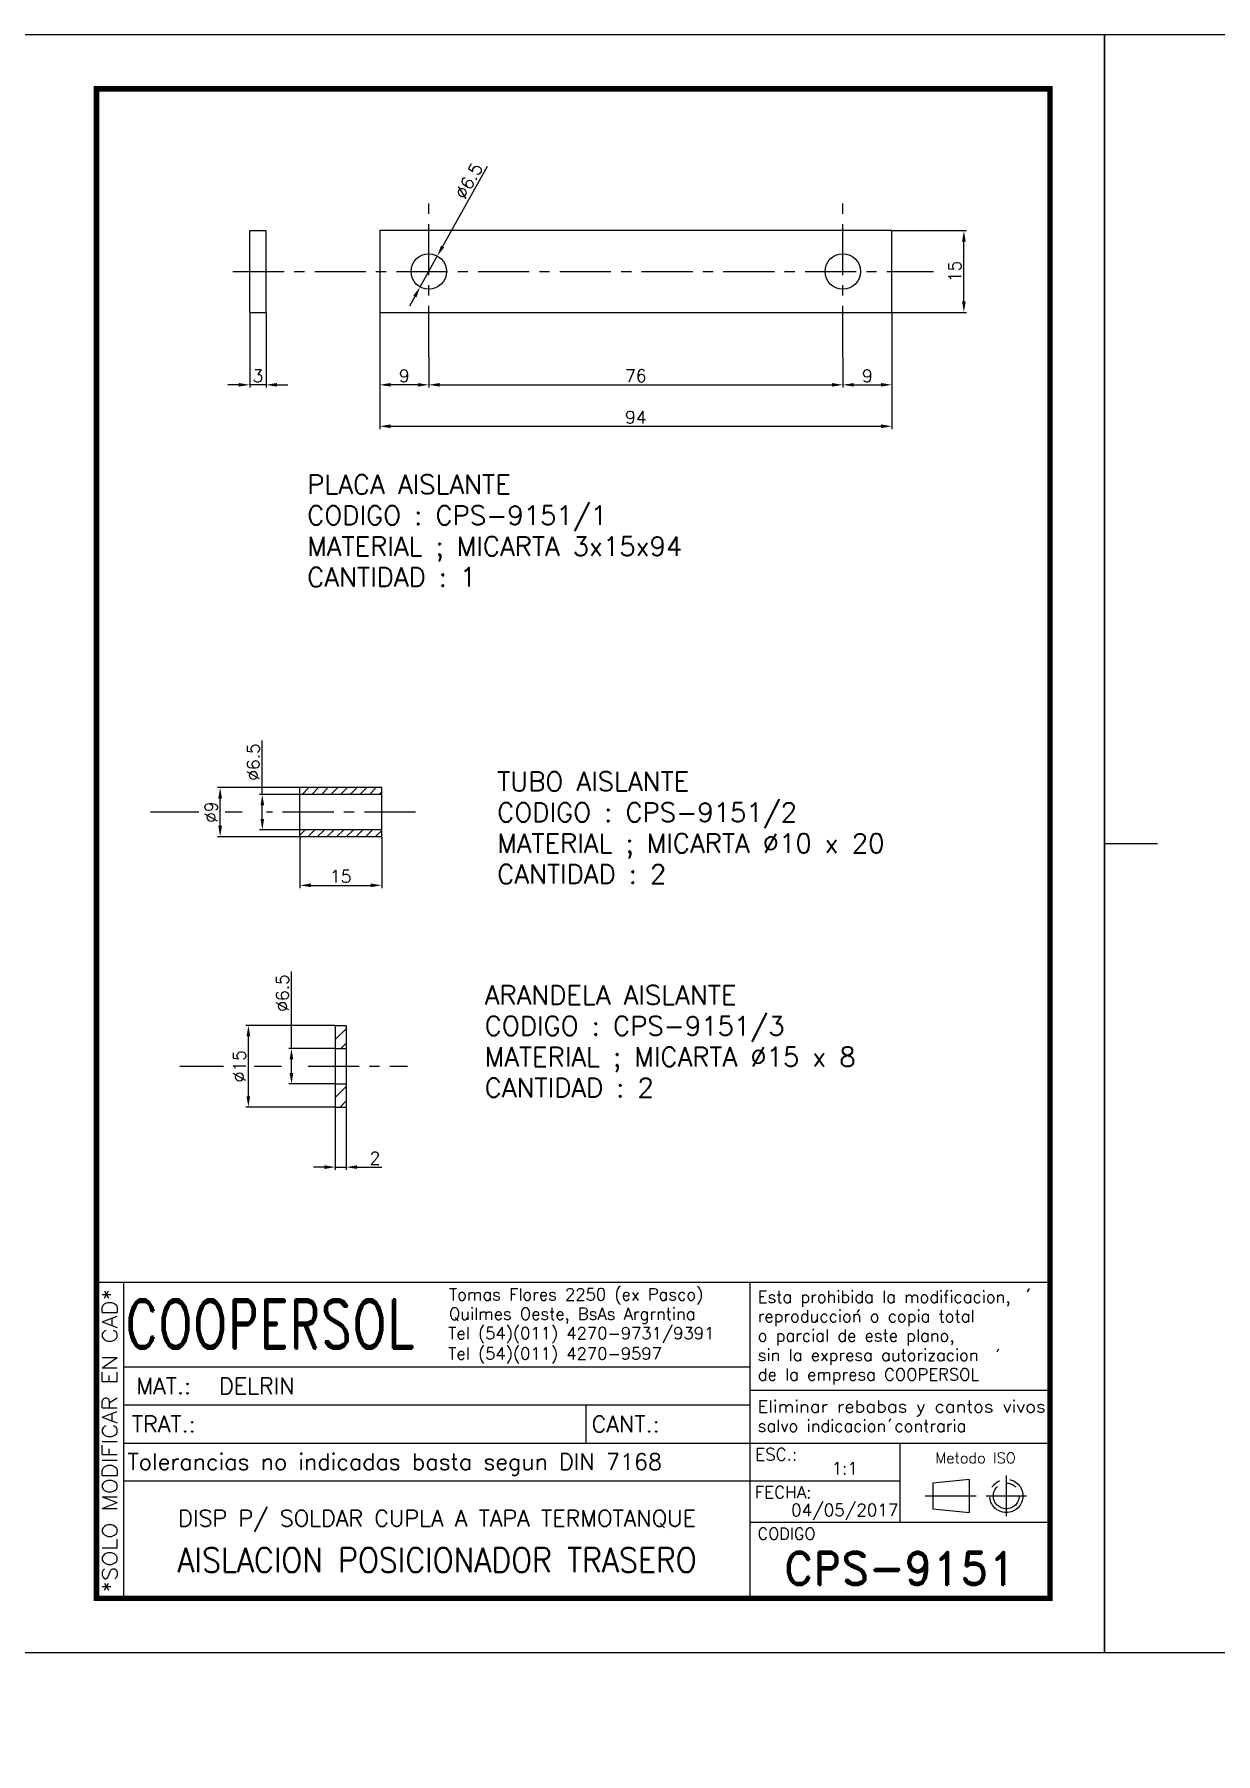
# Model space of a CAD drawing. Extents: x -13768 to 18086, y -10615 to 1188.
# Drawn here: x 433.6 to 650.4, y -18.5 to 297 of the extents above; entities that cross this region are included whole.
import ezdxf
from ezdxf.enums import TextEntityAlignment as Align

# ---------------------------------------------------------------- set-up
doc = ezdxf.new("R2010")
doc.units = 0
doc.header["$LTSCALE"] = 7.5
doc.header["$MEASUREMENT"] = 0
doc.linetypes.add('CENTER', pattern=[2, 1.25, -0.25, 0.25, -0.25])
doc.layers.get('0').update_dxf_attribs({"linetype": 'CONTINUOUS'})
doc.layers.get('DEFPOINTS').update_dxf_attribs({"linetype": 'CONTINUOUS'})
for name, color, linetype in [('1', 1, 'CENTER'), ('CL', 1, 'CENTER'), ('CO', 3, 'CONTINUOUS'), ('RY', 5, 'CONTINUOUS')]:
    doc.layers.add(name, color=color, linetype=linetype)
doc.styles.add('ROMAND', font='ROMAND')
doc.styles.add('ROMANS', font='ROMANS.SHX')
doc.dimstyles.new('1', dxfattribs={"dimtxt": 2.3, "dimasz": 2, "dimexe": 0.5, "dimexo": 0.0625, "dimgap": 0.5, "dimtad": 1, "dimdec": 4, "dimdsep": 46, "dimtxsty": 'ROMANS', "dimcen": -2, "dimclrt": 7, "dimadec": 0, "dimazin": 0, "dimtfac": 0.869565, "dimtdec": 4, "dimtmove": 0, "dimatfit": 3, "dimfxl": 1, "dimtolj": 1, "dimarcsym": 0})

# ---------------------------------------------------------------- blocks, each defined once
blk = doc.blocks.new('A4G')
blk.add_line((0, 148.5), (9.75, 148.5))
blk.add_lwpolyline([(0, 297), (210, 297), (210, 0), (0, 0)], close=True)
at = {"const_width": 1}
blk.add_lwpolyline([(25, 287), (200, 287), (200, 10), (25, 10)], close=True, dxfattribs=at)
blk = doc.blocks.new('*D192')
at = {"layer": 'CO', "color": 0, "lineweight": -2}
for p, q in [((482.34, 149.71), (482.34, 140.34)), ((497.34, 149.71), (497.34, 140.34)), ((484.34, 140.84), (495.34, 140.84))]:
    blk.add_line(p, q, dxfattribs=at)
at = {"layer": 'CO', "color": 0}
for points in [[(484.34, 141.18), (484.34, 140.51), (482.34, 140.84)], [(495.34, 141.18), (495.34, 140.51), (497.34, 140.84)]]:
    blk.add_solid(points, dxfattribs=at)
at = {"layer": 'DEFPOINTS', "color": 0}
for p in [(482.34, 149.77), (497.34, 149.77), (497.34, 140.84)]:
    blk.add_point(p, dxfattribs=at)
at = {"layer": 'CO', "color": 7, "insert": (489.84, 142.49), "char_height": 2.3, "attachment_point": 5, "style": 'ROMANS'}
blk.add_mtext('\\A1;15', dxfattribs=at)
blk = doc.blocks.new('*D193')
at = {"layer": 'CO', "color": 0, "lineweight": -2}
for p, q in [((475.43, 157.52), (475.43, 167.42)), ((482.28, 157.52), (474.93, 157.52)), ((475.43, 153.02), (475.43, 155.52)), ((482.28, 151.02), (474.93, 151.02))]:
    blk.add_line(p, q, dxfattribs=at)
at = {"layer": 'CO', "color": 0}
for points in [[(475.1, 155.52), (475.76, 155.52), (475.43, 157.52)], [(475.1, 153.02), (475.76, 153.02), (475.43, 151.02)]]:
    blk.add_solid(points, dxfattribs=at)
at = {"layer": 'DEFPOINTS', "color": 0}
for p in [(475.43, 157.52), (482.34, 157.52), (482.34, 151.02)]:
    blk.add_point(p, dxfattribs=at)
at = {"layer": 'CO', "color": 7, "insert": (473.78, 163.47), "char_height": 2.3, "attachment_point": 5, "rotation": 90, "style": 'ROMANS'}
blk.add_mtext('\\A1;%%C6.5', dxfattribs=at)
blk = doc.blocks.new('*D194')
at = {"layer": 'CO', "color": 0, "lineweight": -2}
for p, q in [((482.28, 158.77), (467.19, 158.77)), ((467.69, 151.77), (467.69, 156.77)), ((482.28, 149.77), (467.19, 149.77))]:
    blk.add_line(p, q, dxfattribs=at)
at = {"layer": 'CO', "color": 0}
for points in [[(467.36, 156.77), (468.03, 156.77), (467.69, 158.77)], [(467.36, 151.77), (468.03, 151.77), (467.69, 149.77)]]:
    blk.add_solid(points, dxfattribs=at)
at = {"layer": 'DEFPOINTS', "color": 0}
for p in [(467.69, 158.77), (482.34, 158.77), (482.34, 149.77)]:
    blk.add_point(p, dxfattribs=at)
at = {"layer": 'CO', "color": 7, "insert": (466.04, 154.27), "char_height": 2.3, "attachment_point": 5, "rotation": 90, "style": 'ROMANS'}
blk.add_mtext('\\A1;%%C9', dxfattribs=at)
blk = doc.blocks.new('*D195')
at = {"layer": 'CO', "color": 0, "lineweight": -2}
for p, q in [((480.79, 110.89), (480.79, 125.03)), ((488.77, 110.89), (480.29, 110.89)), ((480.79, 106.39), (480.79, 108.89)), ((488.77, 104.39), (480.29, 104.39))]:
    blk.add_line(p, q, dxfattribs=at)
at = {"layer": 'CO', "color": 0}
for points in [[(480.45, 108.89), (481.12, 108.89), (480.79, 110.89)], [(480.45, 106.39), (481.12, 106.39), (480.79, 104.39)]]:
    blk.add_solid(points, dxfattribs=at)
at = {"layer": 'DEFPOINTS', "color": 0}
for p in [(480.79, 110.89), (488.83, 110.89), (488.83, 104.39)]:
    blk.add_point(p, dxfattribs=at)
at = {"layer": 'CO', "color": 7, "insert": (479.14, 121.08), "char_height": 2.3, "attachment_point": 5, "rotation": 90, "style": 'ROMANS'}
blk.add_mtext('\\A1;%%C6.5', dxfattribs=at)
blk = doc.blocks.new('*D196')
at = {"layer": 'CO', "color": 0, "lineweight": -2}
for p, q in [((488.77, 115.14), (472.38, 115.14)), ((472.88, 102.14), (472.88, 113.14)), ((488.77, 100.14), (472.38, 100.14))]:
    blk.add_line(p, q, dxfattribs=at)
at = {"layer": 'CO', "color": 0}
for points in [[(472.54, 113.14), (473.21, 113.14), (472.88, 115.14)], [(472.54, 102.14), (473.21, 102.14), (472.88, 100.14)]]:
    blk.add_solid(points, dxfattribs=at)
at = {"layer": 'DEFPOINTS', "color": 0}
for p in [(472.88, 115.14), (488.83, 115.14), (488.83, 100.14)]:
    blk.add_point(p, dxfattribs=at)
at = {"layer": 'CO', "color": 7, "insert": (471.23, 107.64), "char_height": 2.3, "attachment_point": 5, "rotation": 90, "style": 'ROMANS'}
blk.add_mtext('\\A1;%%C15', dxfattribs=at)
blk = doc.blocks.new('*D197')
at = {"layer": 'CO', "color": 0, "lineweight": -2}
for p, q in [((488.83, 100.08), (488.83, 88.63)), ((490.83, 100.08), (490.83, 88.63)), ((486.83, 89.13), (484.83, 89.13)), ((488.83, 89.13), (490.83, 89.13)), ((492.83, 89.13), (497.37, 89.13))]:
    blk.add_line(p, q, dxfattribs=at)
at = {"layer": 'CO', "color": 0}
for points in [[(486.83, 89.46), (486.83, 88.79), (488.83, 89.13)], [(492.83, 89.46), (492.83, 88.79), (490.83, 89.13)]]:
    blk.add_solid(points, dxfattribs=at)
at = {"layer": 'DEFPOINTS', "color": 0}
for p in [(488.83, 100.14), (490.83, 100.14), (490.83, 89.13)]:
    blk.add_point(p, dxfattribs=at)
at = {"layer": 'CO', "color": 7, "insert": (496.1, 90.78), "char_height": 2.3, "attachment_point": 5, "style": 'ROMANS'}
blk.add_mtext('\\A1;2', dxfattribs=at)
blk = doc.blocks.new('*D198')
at = {"layer": 'CO', "color": 0, "lineweight": -2}
for p, q in [((505.98, 237.76), (505.98, 232.19)), ((581.98, 237.76), (581.98, 232.19)), ((507.98, 232.69), (579.98, 232.69))]:
    blk.add_line(p, q, dxfattribs=at)
at = {"layer": 'CO', "color": 0}
for points in [[(507.98, 233.02), (507.98, 232.36), (505.98, 232.69)], [(579.98, 233.02), (579.98, 232.36), (581.98, 232.69)]]:
    blk.add_solid(points, dxfattribs=at)
at = {"layer": 'DEFPOINTS', "color": 0}
for p in [(505.98, 237.82), (581.98, 237.82), (581.98, 232.69)]:
    blk.add_point(p, dxfattribs=at)
at = {"layer": 'CO', "color": 7, "insert": (543.98, 234.34), "char_height": 2.3, "attachment_point": 5, "style": 'ROMANS'}
blk.add_mtext('\\A1;76', dxfattribs=at)
blk = doc.blocks.new('*D199')
at = {"layer": 'CO', "color": 0, "lineweight": -2}
for p, q in [((590.98, 245.93), (590.98, 232.19)), ((581.98, 237.76), (581.98, 232.19)), ((583.98, 232.69), (588.98, 232.69))]:
    blk.add_line(p, q, dxfattribs=at)
at = {"layer": 'CO', "color": 0}
for points in [[(583.98, 233.02), (583.98, 232.36), (581.98, 232.69)], [(588.98, 233.02), (588.98, 232.36), (590.98, 232.69)]]:
    blk.add_solid(points, dxfattribs=at)
at = {"layer": 'DEFPOINTS', "color": 0}
for p in [(590.98, 245.99), (581.98, 237.82), (590.98, 232.69)]:
    blk.add_point(p, dxfattribs=at)
at = {"layer": 'CO', "color": 7, "insert": (586.48, 234.34), "char_height": 2.3, "attachment_point": 5, "style": 'ROMANS'}
blk.add_mtext('\\A1;9', dxfattribs=at)
blk = doc.blocks.new('*D200')
at = {"layer": 'CO', "color": 0, "lineweight": -2}
for p, q in [((496.98, 245.93), (496.98, 232.19)), ((505.98, 237.76), (505.98, 232.19)), ((503.98, 232.69), (498.98, 232.69))]:
    blk.add_line(p, q, dxfattribs=at)
at = {"layer": 'CO', "color": 0}
for points in [[(498.98, 233.02), (498.98, 232.36), (496.98, 232.69)], [(503.98, 233.02), (503.98, 232.36), (505.98, 232.69)]]:
    blk.add_solid(points, dxfattribs=at)
at = {"layer": 'DEFPOINTS', "color": 0}
for p in [(496.98, 245.99), (505.98, 237.82), (496.98, 232.69)]:
    blk.add_point(p, dxfattribs=at)
at = {"layer": 'CO', "color": 7, "insert": (501.48, 234.34), "char_height": 2.3, "attachment_point": 5, "style": 'ROMANS'}
blk.add_mtext('\\A1;9', dxfattribs=at)
blk = doc.blocks.new('*D201')
at = {"layer": 'CO', "color": 0, "lineweight": -2}
for p, q in [((496.98, 245.93), (496.98, 224.58)), ((590.98, 245.93), (590.98, 224.58)), ((498.98, 225.08), (588.98, 225.08))]:
    blk.add_line(p, q, dxfattribs=at)
at = {"layer": 'CO', "color": 0}
for points in [[(498.98, 225.42), (498.98, 224.75), (496.98, 225.08)], [(588.98, 225.42), (588.98, 224.75), (590.98, 225.08)]]:
    blk.add_solid(points, dxfattribs=at)
at = {"layer": 'DEFPOINTS', "color": 0}
for p in [(496.98, 245.99), (590.98, 245.99), (590.98, 225.08)]:
    blk.add_point(p, dxfattribs=at)
at = {"layer": 'CO', "color": 7, "insert": (543.98, 226.73), "char_height": 2.3, "attachment_point": 5, "style": 'ROMANS'}
blk.add_mtext('\\A1;94', dxfattribs=at)
blk = doc.blocks.new('*D202')
at = {"layer": 'CO', "color": 0, "lineweight": -2}
for p, q in [((473.12, 245.93), (473.12, 232.19)), ((476.12, 245.93), (476.12, 232.19)), ((471.12, 232.69), (469.12, 232.69)), ((476.12, 232.69), (473.12, 232.69)), ((478.12, 232.69), (480.12, 232.69))]:
    blk.add_line(p, q, dxfattribs=at)
at = {"layer": 'CO', "color": 0}
for points in [[(471.12, 233.02), (471.12, 232.36), (473.12, 232.69)], [(478.12, 233.02), (478.12, 232.36), (476.12, 232.69)]]:
    blk.add_solid(points, dxfattribs=at)
at = {"layer": 'DEFPOINTS', "color": 0}
for p in [(473.12, 245.99), (476.12, 245.99), (473.12, 232.69)]:
    blk.add_point(p, dxfattribs=at)
at = {"layer": 'CO', "color": 7, "insert": (474.62, 234.34), "char_height": 2.3, "attachment_point": 5, "style": 'ROMANS'}
blk.add_mtext('\\A1;3', dxfattribs=at)
blk = doc.blocks.new('*D203')
at = {"layer": 'CO', "color": 0, "lineweight": -2}
for p, q in [((516.69, 272.77), (508.53, 258.08)), ((504.4, 250.65), (507.55, 256.33)), ((503.42, 248.9), (502.45, 247.15))]:
    blk.add_line(p, q, dxfattribs=at)
at = {"layer": 'CO', "color": 0}
for points in [[(508.23, 258.24), (508.82, 257.91), (507.55, 256.33)], [(503.13, 249.06), (503.72, 248.74), (504.4, 250.65)]]:
    blk.add_solid(points, dxfattribs=at)
at = {"layer": 'DEFPOINTS', "color": 0}
for p in [(507.55, 256.33), (504.4, 250.65)]:
    blk.add_point(p, dxfattribs=at)
at = {"layer": 'CO', "color": 7, "insert": (513.33, 270.12), "char_height": 2.3, "attachment_point": 5, "rotation": 60.9308, "style": 'ROMANS'}
blk.add_mtext('\\A1;∅6.5', dxfattribs=at)
blk = doc.blocks.new('COOPERSOLROT-02')
for p, q in [((0, 58), (175, 58)), ((0, 0), (0, 58)), ((5, 0), (5, 58)), ((120, 0), (120, 58)), ((175, 0), (175, 58)), ((5, 42.5), (120, 42.5)), ((120, 38.19), (175, 38.19)), ((5, 35.5), (120, 35.5)), ((89.89, 28.5), (89.89, 35.5)), ((5, 28.5), (175, 28.5)), ((147.5, 14), (147.5, 28.5)), ((147.5, 21.5), (5, 21.5)), ((120, 14), (175, 14)), ((0, 0), (175, 0))]:
    blk.add_line(p, q)
at = {"color": 1, "linetype": 'CENTER'}
blk.add_line((166.98, 22.51), (166.98, 15.06), dxfattribs=at)
for points in [[(152.09, 18.79), (161.93, 18.79)], [(163.26, 18.79), (170.71, 18.79)]]:
    blk.add_lwpolyline(points, dxfattribs=at)
at = {"layer": '1'}
for points in [[(170.85, 56.26), (171.21, 56.85)], [(139.66, 52.43), (140.02, 53.02)], [(165.28, 45.22), (165.64, 45.81)], [(145.46, 32.42), (145.82, 33.01)]]:
    blk.add_lwpolyline(points, dxfattribs=at)
blk.add_lwpolyline([(160.25, 18.79), (160.25, 21.83), (153.47, 21.16), (153.47, 16.41), (160.25, 15.74)], close=True, dxfattribs=at)
for radius in [3.05, 2.37]:
    blk.add_circle((166.98, 18.79), radius, dxfattribs=at)
at = {"style": 'ROMANS', "width": 0.996387}
blk.add_text('*SOLO MODIFICAR EN CAD*', height=2.7, rotation=90, dxfattribs=at).set_placement((3.77, 1.09), (3.77, 56.81), align=Align.FIT)
at = {"style": 'ROMAND', "width": 0.75}
blk.add_text('COOPERSOL', height=9, dxfattribs=at).set_placement((5.26, 45.85))
at = {"style": 'ROMANS'}
for s, p in [('MAT.:', (7.32, 37.47)), ('TRAT.:', (6.5, 30.47)), ('CANT.:', (90.89, 30.47)), ('Tolerancias no indicadas basta segun DIN 7168', (5.7, 23.56))]:
    blk.add_text(s, height=3, dxfattribs=at).set_placement(p)
for tag, height, style, p in [('CONJUNTO', 2.3, 'ROMANS', (62.5, 17.5)), ('SUBCONJUNTO', 3, 'ROMANS', (62.5, 11.5)), ('DENOMINACION', 4.5, 'ROMANS', (62.5, 4.75)), ('COD-PLA', 6, 'ROMAND', (147.5, 5.5))]:
    blk.add_attdef(tag, text='', height=height, dxfattribs=dict(style=style)).set_placement(p, align=Align.MIDDLE)
at = {"layer": '1', "style": 'ROMANS'}
for s, height, p in [('Tomas Flores 2250 (ex Pasco)', 2.2, (64.69, 54.68)), ('Esta prohibida la modificacion,', 2.2, (121.36, 54.23)), ('Quilmes Oeste, BsAs Argrntina', 2.2, (64.69, 51.12)), ('reproduccion o copia total', 2.2, (121.36, 50.67)), ('Tel (54)(011) 4270-9731/9391', 2.2, (64.55, 47.56)), ('o parcial de este plano,', 2.2, (121.36, 47.11)), ('Tel (54)(011) 4270-9597', 2.2, (64.55, 43.83)), ('sin la expresa autorizacion ', 2.2, (121.36, 43.55)), ('de la empresa COOPERSOL', 2.2, (121.36, 39.99)), ('salvo indicacion contraria', 2.2, (121.36, 30.54)), ('ESC.:', 2.25, (120.89, 25.29)), ('FECHA:', 2.25, (120.81, 18.36)), ('CODIGO', 2.16, (121.33, 10.78))]:
    blk.add_text(s, height=height, dxfattribs=at).set_placement(p)
at = {"layer": '1', "style": 'ROMANS', "width": 0.96139}
blk.add_text('Eliminar rebabas y cantos vivos', height=2.2, dxfattribs=at).set_placement((121.34, 34.1), (174.21, 34.1), align=Align.FIT)
at = {"layer": '1', "style": 'ROMANS'}
blk.add_text('Metodo ISO', height=1.948, dxfattribs=at).set_placement((161.34, 25.77), align=Align.MIDDLE)
for tag, p in [('MAT', (22.51, 37.47)), ('TRAT', (22.51, 30.47)), ('CANT', (106.49, 30.47))]:
    blk.add_attdef(tag, p, '', height=3, dxfattribs=at)
for tag, p in [('ESC', (137.33, 22.73)), ('FECHA', (137.33, 15.06))]:
    blk.add_attdef(tag, text='', height=2.25, dxfattribs=at).set_placement(p, align=Align.CENTER)
blk = doc.blocks.new('*D327')
at = {"layer": 'CO', "color": 0, "lineweight": -2}
for p, q in [((591.04, 260.99), (604.7, 260.99)), ((604.2, 247.99), (604.2, 258.99)), ((591.04, 245.99), (604.7, 245.99))]:
    blk.add_line(p, q, dxfattribs=at)
at = {"layer": 'CO', "color": 0}
for points in [[(603.86, 258.99), (604.53, 258.99), (604.2, 260.99)], [(603.86, 247.99), (604.53, 247.99), (604.2, 245.99)]]:
    blk.add_solid(points, dxfattribs=at)
at = {"layer": 'DEFPOINTS', "color": 0}
for p in [(590.98, 260.99), (604.2, 260.99), (590.98, 245.99)]:
    blk.add_point(p, dxfattribs=at)
at = {"layer": 'CO', "color": 7, "insert": (602.55, 253.49), "char_height": 2.3, "attachment_point": 5, "rotation": 90, "style": 'ROMANS'}
blk.add_mtext('\\A1;15', dxfattribs=at)
blk = doc.blocks.new('A1G')
blk.add_lwpolyline([(0, 0), (841, 0), (841, 594), (0, 594)], close=True)

msp = doc.modelspace()

# ---------------------------------------------------------------- hatches: boundary and pattern name
at = {"layer": 'RY'}
h = msp.add_hatch(dxfattribs=at)
h.set_pattern_fill('ANSI31', color=256, scale=10, style=0)
h.set_pattern_definition([(45, (12673.4259, -11894.9377), (-0.88388348, 0.88388348), [])])
h.paths.add_polyline_path([(497.3432, 158.77364), (482.3432, 158.77364), (482.3432, 157.52364), (497.3432, 157.52364)])
h.paths.add_polyline_path([(497.3432, 151.02364), (482.3432, 151.02364), (482.3432, 149.77364), (497.3432, 149.77364)])
h = msp.add_hatch(dxfattribs=at)
h.set_pattern_fill('ANSI31', color=256, scale=15, style=0)
h.set_pattern_definition([(45, (13560.634, -12215.8245), (-1.32582521, 1.32582521), [])])
h.paths.add_polyline_path([(490.83417, 115.14409), (488.83417, 115.14409), (488.83417, 110.89409), (490.83417, 110.89409)])
h.paths.add_polyline_path([(488.83417, 100.14409), (490.83417, 100.14409), (490.83417, 104.39409), (488.83417, 104.39409)])

# ---------------------------------------------------------------- linework, layer by layer
for p, q in [((473.1215, 245.98768), (473.1215, 260.98768)), ((473.1215, 260.98768), (476.1215, 260.98768)), ((476.1215, 245.98768), (476.1215, 260.98768)), ((590.97501, 260.98768), (496.97501, 260.98768)), ((496.97501, 260.98768), (496.97501, 245.98768)), ((590.97501, 245.98768), (590.97501, 260.98768)), ((473.1215, 245.98768), (476.1215, 245.98768)), ((496.97501, 245.98768), (590.97501, 245.98768)), ((497.3432, 158.77364), (482.3432, 158.77364)), ((482.3432, 154.27364), (482.3432, 158.77364)), ((497.3432, 154.27364), (497.3432, 158.77364)), ((497.3432, 157.52364), (482.3432, 157.52364)), ((482.3432, 149.77364), (482.3432, 154.27364)), ((497.3432, 149.77364), (497.3432, 154.27364)), ((497.3432, 151.02364), (482.3432, 151.02364)), ((482.3432, 149.77364), (497.3432, 149.77364)), ((488.83417, 115.14409), (490.83417, 115.14409)), ((488.83417, 115.14409), (488.83417, 100.14409)), ((490.83417, 115.14409), (490.83417, 100.14409)), ((488.83417, 110.89409), (490.83417, 110.89409)), ((488.83417, 104.39409), (490.83417, 104.39409)), ((488.83417, 100.14409), (490.83417, 100.14409))]:
    msp.add_line(p, q)
for centre in [(505.97501, 253.48768), (581.97501, 253.48768)]:
    msp.add_circle(centre, 3.25)
at = {"layer": 'CL'}
for p, q in [((505.97501, 237.82426), (505.97501, 266.73133)), ((581.97501, 237.82426), (581.97501, 266.73133)), ((470.04472, 253.48768), (598.6305, 253.48768)), ((463.75882, 154.27364), (454.89734, 154.27364)), ((471.74583, 154.27364), (468.59047, 154.27364)), ((503.54323, 154.27364), (476.18305, 154.27364)), ((460.28199, 107.64409), (468.33124, 107.64409)), ((473.92674, 107.64409), (478.93939, 107.64409)), ((483.83544, 107.64409), (502.05298, 107.64409))]:
    msp.add_line(p, q, dxfattribs=at)

# ---------------------------------------------------------------- block references
for p in [(420, 0), (630, 0)]:
    msp.add_blockref('A4G', p)
ref = msp.add_blockref('COOPERSOLROT-02', (445, 10))
ref.add_attrib('COD-PLA', 'CPS-9151', dxfattribs={"height": 6, "style": 'ROMAND'}).set_placement((592.5, 15.5), align=Align.MIDDLE)
ref.add_attrib('FECHA', '04/05/2017', dxfattribs={"layer": '1', "height": 2.25, "style": 'ROMANS'}).set_placement((582.33468, 25.061), align=Align.CENTER)
ref.add_attrib('MAT', 'DELRIN', (467.50529, 47.46815), dxfattribs={"layer": '1', "height": 3, "style": 'ROMANS'})
ref.add_attrib('ESC', '1:1', dxfattribs={"layer": '1', "height": 2.25, "style": 'ROMANS'}).set_placement((582.33468, 32.72855), align=Align.CENTER)
ref.add_attrib('DENOMINACION', 'AISLACION POSICIONADOR TRASERO', dxfattribs={"height": 4.5, "style": 'ROMANS', "width": 0.9}).set_placement((507.5, 17.03781), align=Align.MIDDLE)
ref.add_attrib('SUBCONJUNTO', 'DISP P/ SOLDAR CUPLA A TAPA TERMOTANQUE', dxfattribs={"height": 3, "style": 'ROMANS'}).set_placement((507.5, 24.47785), align=Align.MIDDLE)
at = {"xscale": 2.5, "yscale": 2.5, "zscale": 2.5}
msp.add_blockref('A1G', (0, -1485), dxfattribs=at)

# ---------------------------------------------------------------- texts
at = {"layer": 'CO', "style": 'ROMANS'}
for s, p in [('PLACA AISLANTE', (483.66159, 212.65828)), ('CODIGO : CPS-9151/1', (483.66159, 206.99161)), ('MATERIAL ; MICARTA 3x15x94', (483.66159, 201.32495)), ('CANTIDAD : 1', (483.66159, 195.65828)), ('TUBO AISLANTE', (518.53176, 158.15416)), ('CODIGO : CPS-9151/2', (518.53176, 152.48749)), ('MATERIAL ; MICARTA %%C10 x 20', (518.53176, 146.82083)), ('CANTIDAD : 2', (518.53176, 141.15416)), ('ARANDELA AISLANTE', (516.24132, 118.95624)), ('CODIGO : CPS-9151/3', (516.24132, 113.28958)), ('MATERIAL ; MICARTA %%C15 x 8', (516.24132, 107.62291)), ('CANTIDAD : 2', (516.24132, 101.95624))]:
    msp.add_text(s, height=3.5, dxfattribs=at).set_placement(p)

# ---------------------------------------------------------------- dimensions: what is measured, and where the dimension line sits
at = {"layer": 'CO'}
dim = msp.add_diameter_dim_2p(p1=(504.39595, 250.64707), p2=(507.55407, 256.32829), dimstyle='1', dxfattribs=at)
dim.commit()
dim.dimension.update_dxf_attribs({"geometry": '*D203', "text_midpoint": (514.77345, 269.3154), "dimtype": 163})
dim = msp.add_linear_dim(base=(604.1976, 260.98768), p1=(590.97501, 245.98768), p2=(590.97501, 260.98768), angle=90, dimstyle='1', dxfattribs=at)
dim.commit()
dim.dimension.update_dxf_attribs({"geometry": '*D327', "text_midpoint": (602.5476, 253.48768)})
for base, p1, p2, picture, middle in [((473.1215, 232.68944), (476.1215, 245.98768), (473.1215, 245.98768), '*D202', (474.6215, 234.33944)), ((496.97501, 232.68944), (505.97501, 237.82426), (496.97501, 245.98768), '*D200', (501.47501, 234.33944)), ((590.97501, 225.08232), (496.97501, 245.98768), (590.97501, 245.98768), '*D201', (543.97501, 226.73232)), ((590.97501, 232.68944), (581.97501, 237.82426), (590.97501, 245.98768), '*D199', (586.47501, 234.33944)), ((581.97501, 232.68944), (505.97501, 237.82426), (581.97501, 237.82426), '*D198', (543.97501, 234.33944)), ((497.3432, 140.84176), (482.3432, 149.77364), (497.3432, 149.77364), '*D192', (489.8432, 142.49176)), ((490.83417, 89.12616), (488.83417, 100.14409), (490.83417, 100.14409), '*D197', (496.10084, 90.77616))]:
    dim = msp.add_linear_dim(base=base, p1=p1, p2=p2, dimstyle='1', dxfattribs=at)
    dim.commit()
    dim.dimension.update_dxf_attribs({"geometry": picture, "text_midpoint": middle})
for base, p1, p2, picture, middle in [((475.42981, 157.52364), (482.3432, 151.02364), (482.3432, 157.52364), '*D193', (473.77981, 163.47364)), ((467.69499, 158.77364), (482.3432, 149.77364), (482.3432, 158.77364), '*D194', (466.04499, 154.27364)), ((472.87759, 115.14409), (488.83417, 100.14409), (488.83417, 115.14409), '*D196', (471.22759, 107.64409))]:
    dim = msp.add_linear_dim(base=base, p1=p1, p2=p2, angle=90, text='%%C<>', dimstyle='1', dxfattribs=at)
    dim.commit()
    dim.dimension.update_dxf_attribs({"geometry": picture, "text_midpoint": middle})
dim = msp.add_linear_dim(base=(480.78657, 110.89409), p1=(488.83417, 104.39409), p2=(488.83417, 110.89409), angle=90, text='%%C<>', dimstyle='1', dxfattribs=at)
dim.commit()
dim.dimension.update_dxf_attribs({"geometry": '*D195', "text_midpoint": (480.78657, 121.07734), "dimtype": 160})

doc.saveas('drawing.dxf')
